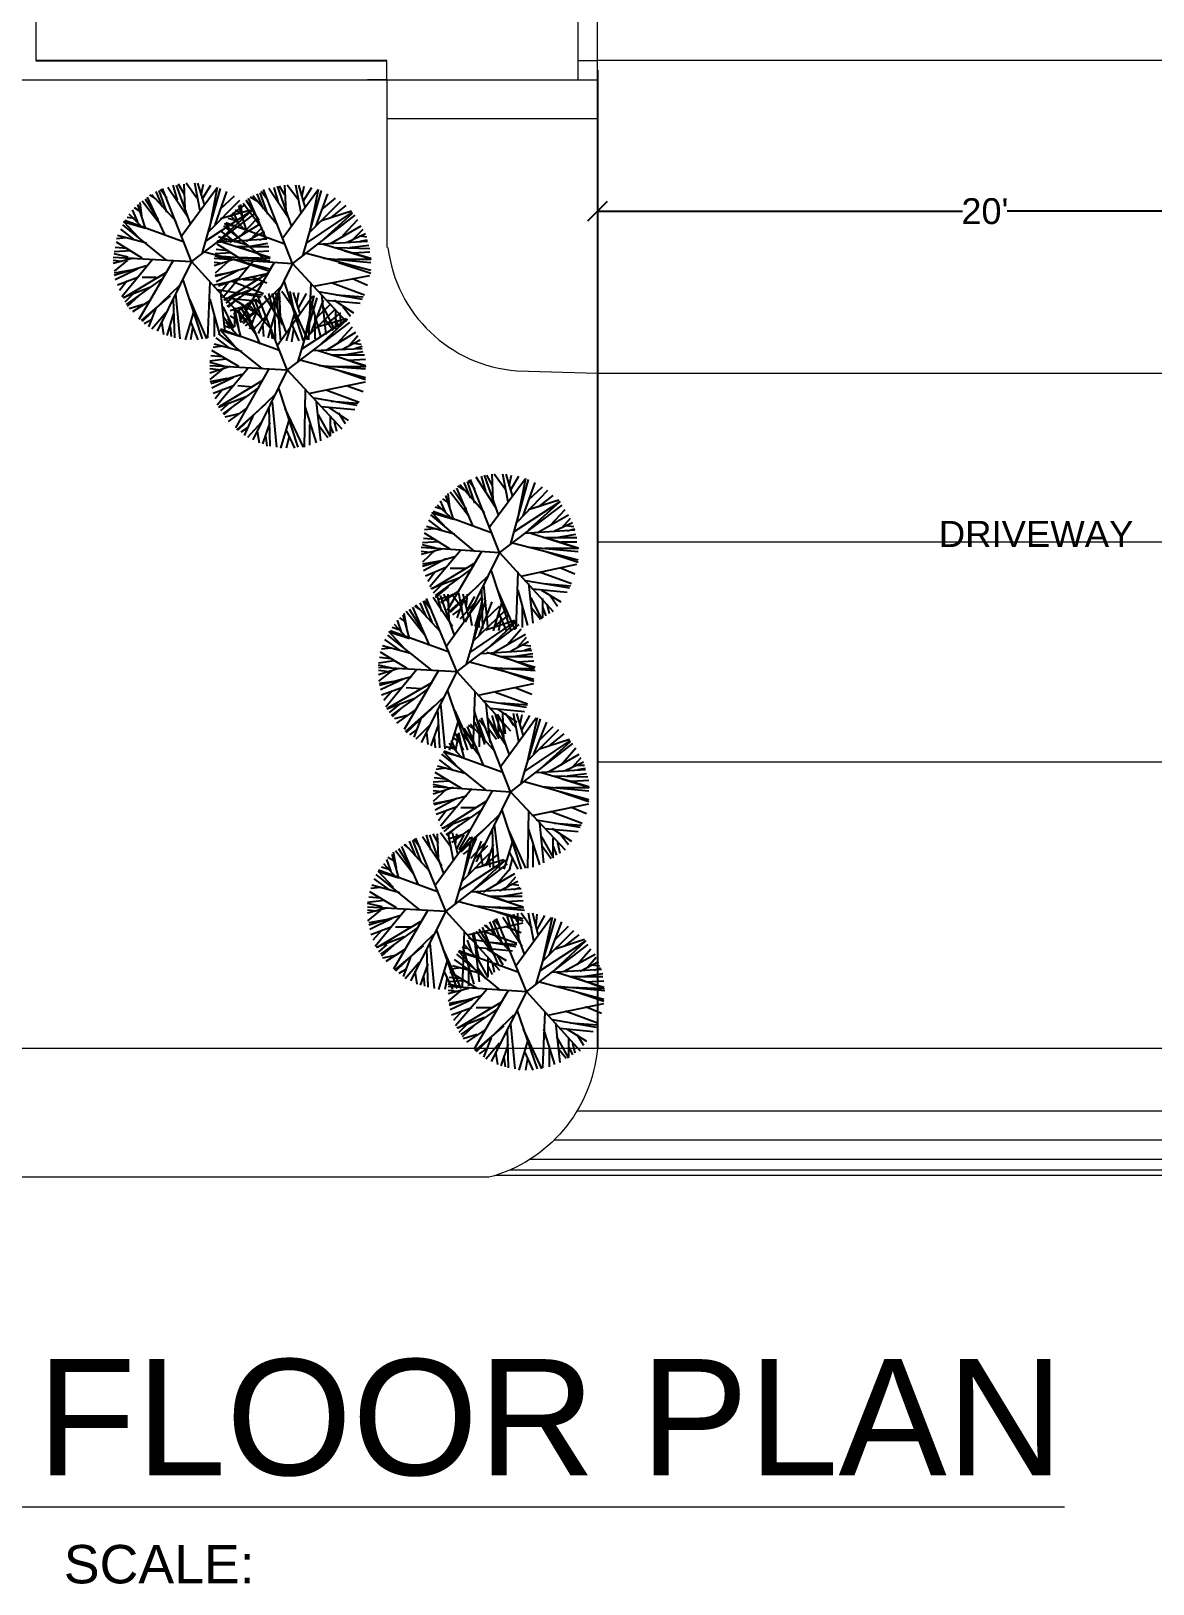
# Model space of a CAD drawing. Header units: inches. Extents: x 2489 to 11897, y 91 to 1364.
# Drawn here: x 5185.3 to 5532.9, y 116.9 to 597.9 of the extents above; entities that cross this region are included whole.
import ezdxf

# ---------------------------------------------------------------- set-up
doc = ezdxf.new("R2010")
doc.units = ezdxf.units.IN
doc.header["$MEASUREMENT"] = 0
doc.layers.add('PDF2_Geometry', color=7, linetype='Continuous')
doc.layers.add('PDF2_Text', color=7, linetype='Continuous')
doc.styles.add('PDF Arial', font='arial.ttf')
doc.styles.get("Standard").update_dxf_attribs({"font": 'arial.ttf'})
doc.dimstyles.get("Standard").update_dxf_attribs({"dimtxt": 8, "dimasz": 6, "dimexe": 0.18, "dimexo": 3, "dimgap": 0.09, "dimtad": 0, "dimtih": 1, "dimtoh": 1, "dimdec": 4, "dimzin": 0, "dimdsep": 46, "dimlunit": 4, "dimtxsty": 'Standard', "dimblk": 'OBLIQUE', "dimcen": 0.09, "dimadec": 0, "dimazin": 0, "dimtfac": 1, "dimtdec": 4, "dimtofl": 0, "dimtmove": 0, "dimatfit": 3, "dimldrblk": 'OBLIQUE', "dimfxl": 1, "dimtolj": 1, "dimtzin": 0, "dimarcsym": 0})

# ---------------------------------------------------------------- blocks, each defined once
blk = doc.blocks.new('_Oblique')
at = {"color": 0, "linetype": 'ByBlock', "lineweight": -2}
blk.add_line((-0.5, -0.5), (0.5, 0.5), dxfattribs=at)
blk = doc.blocks.new('*D132')
at = {"layer": 'Defpoints', "color": 0, "lineweight": 15, "transparency": 16777216}
for p in [(5360.78, 588.78), (5600.93, 582.79), (5360.78, 542.1)]:
    blk.add_point(p, dxfattribs=at)
at = {"layer": 'PDF2_Geometry', "color": 0, "lineweight": -2, "transparency": 16777216}
for p, q in [((5360.78, 585.78), (5360.78, 541.92)), ((5600.93, 579.79), (5600.93, 541.92)), ((5360.78, 542.1), (5473.91, 542.1)), ((5600.93, 542.1), (5487.8, 542.1))]:
    blk.add_line(p, q, dxfattribs=at)
at = {"layer": 'PDF2_Geometry', "color": 0, "lineweight": -2, "transparency": 16777216, "xscale": 6, "yscale": 6, "zscale": 6, "rotation": 180}
blk.add_blockref('_Oblique', (5360.78, 542.1), dxfattribs=at)
at = {"layer": 'PDF2_Geometry', "color": 0, "lineweight": -2, "transparency": 16777216, "xscale": 6, "yscale": 6, "zscale": 6}
blk.add_blockref('_Oblique', (5600.93, 542.1), dxfattribs=at)
at = {"layer": 'PDF2_Geometry', "color": 0, "lineweight": 9, "transparency": 16777216, "insert": (5480.86, 542.1), "char_height": 8, "attachment_point": 5}
blk.add_mtext("\\A1;20'", dxfattribs=at)

msp = doc.modelspace()

# ---------------------------------------------------------------- linework, layer by layer
msp.add_line((5360.78094, 570.81759), (5360.78094, 282.79204))
at = {"lineweight": 15}
msp.add_line((5606.9217, 282.79203), (4587.01094, 282.79203), dxfattribs=at)
at = {"layer": 'PDF2_Geometry', "lineweight": 20}
for points in [[(5360.78094, 582.79203), (5360.78094, 822.94547)], [(5186.81935, 662.95406), (5186.81935, 588.77918)], [(5354.79379, 582.79203), (5354.79379, 656.96685)], [(5111.78098, 588.77923), (5111.78098, 582.79197), (5185.48889, 582.79203), (5360.78094, 582.79203)], [(5295.58693, 582.79203), (5295.58693, 588.77924)], [(5295.58694, 582.79203), (5289.59973, 582.79203), (5295.58694, 582.79203), (5289.59973, 582.79203)]]:
    msp.add_lwpolyline(points, dxfattribs=at)
at = {"layer": 'PDF2_Geometry', "lineweight": 9}
for points in [[(5295.58694, 570.81759), (5360.78094, 570.81759), (5360.78094, 656.96685)], [(5354.79379, 588.77918), (5360.78094, 588.77918)], [(5606.9217, 582.79203), (5606.9217, 588.77918), (5360.78094, 588.77918)], [(5295.58694, 582.79203), (5295.58694, 530.90286)], [(5360.78094, 491.98601), (5606.9217, 491.98601)], [(5360.78094, 439.76428), (5606.9217, 439.76428)], [(5360.78094, 371.57664), (5606.9217, 371.57664)], [(5354.51526, 263.49991), (5612.24366, 263.49991)], [(5347.48165, 254.5191), (5618.8961, 254.5191)], [(5340.00684, 248.53189), (5626.21381, 248.53189)], [(5329.44262, 243.54255), (5639.1861, 243.54255)], [(5333.80951, 245.20567), (5633.19888, 245.20567)], [(5505.47178, 140.73659), (5083.04111, 140.73659)]]:
    msp.add_lwpolyline(points, dxfattribs=at)
at = {"layer": 'PDF2_Geometry', "lineweight": 25}
for points in [[(5186.81935, 588.77918), (5295.58694, 588.77918)], [(5227.39934, 541.87944), (5225.07098, 548.53189)], [(5227.39934, 546.20353), (5225.40361, 548.86451)], [(5235.04962, 526.57878), (5226.06881, 549.19712)], [(5233.71913, 540.54893), (5227.73192, 549.52974)], [(5230.72557, 545.53829), (5229.39508, 550.195)], [(5234.71699, 538.22057), (5230.3929, 550.19499)], [(5232.7213, 547.53402), (5231.05819, 550.52762)], [(5232.05601, 534.56172), (5243.03256, 549.52974)], [(5233.05393, 542.87731), (5232.7213, 550.52762)], [(5236.71277, 546.20353), (5233.38655, 550.86025)], [(5237.71064, 542.21206), (5236.04753, 550.86025)], [(5239.04113, 544.2078), (5237.0454, 550.86025)], [(5238.04327, 547.2014), (5238.70851, 550.52762)], [(5238.37584, 528.90714), (5244.03043, 549.19712)], [(5238.37589, 545.87091), (5241.03687, 550.195)], [(5243.03258, 549.52977), (5240.3716, 535.89219), (5250.01762, 545.53827)], [(5266.31612, 525.91353), (5257.33531, 548.86449)], [(5264.98563, 540.2163), (5258.99843, 549.19711)], [(5261.99205, 544.87302), (5260.66155, 549.52974)], [(5265.9835, 537.55532), (5261.65941, 549.86236)], [(5263.98778, 547.20138), (5262.32467, 549.86236)], [(5263.32252, 533.89647), (5274.29906, 548.86449)], [(5264.3204, 542.21204), (5263.98778, 550.19499)], [(5267.97925, 545.87089), (5264.65303, 550.19499)], [(5268.97712, 541.5468), (5267.31401, 550.19499)], [(5270.30761, 543.54253), (5268.31187, 550.19499)], [(5269.30974, 546.86876), (5269.97499, 549.86236)], [(5269.64235, 528.57451), (5275.29693, 548.53187)], [(5269.64236, 545.20565), (5272.30335, 549.52974)], [(5274.29912, 548.86451), (5271.63814, 535.55962), (5281.28417, 545.20564)], [(5220.74685, 536.89008), (5218.41849, 544.20778)], [(5219.74898, 539.88369), (5219.08373, 544.87302)], [(5225.40356, 537.88795), (5219.74898, 545.20565)], [(5224.73832, 539.55106), (5220.74685, 545.87089)], [(5226.73405, 534.89435), (5221.41209, 546.53614)], [(5224.07312, 545.87091), (5222.07738, 547.2014)], [(5230.3929, 538.88582), (5222.74258, 547.20138)], [(5226.06885, 543.54255), (5224.07312, 548.19927)], [(5242.36732, 537.88797), (5246.02619, 548.19925)], [(5244.03047, 542.87731), (5248.35457, 546.86878)], [(5247.02402, 540.54894), (5251.68077, 544.20775)], [(5252.01335, 536.55746), (5249.68499, 543.87515)], [(5251.01548, 539.21844), (5250.35024, 544.20777)], [(5256.67007, 537.2227), (5251.01548, 544.5404)], [(5256.00482, 539.21844), (5252.01335, 545.53827)], [(5258.00056, 534.2291), (5252.6786, 546.20351)], [(5255.33959, 545.20565), (5253.34386, 546.53614)], [(5261.32678, 538.22057), (5254.00909, 546.86876)], [(5257.33533, 542.87729), (5255.33959, 547.534)], [(5258.66582, 541.21418), (5256.33746, 547.86663)], [(5258.66582, 545.53827), (5256.67008, 548.19925)], [(5273.63386, 537.55534), (5277.29271, 547.53401)], [(5275.29695, 542.54467), (5279.62104, 546.20351)], [(5278.29058, 540.21632), (5282.94729, 543.87516)], [(5218.75115, 533.89647), (5214.09439, 538.88579), (5220.74686, 536.89008)], [(5232.7213, 532.56601), (5214.42706, 539.21846)], [(5217.42062, 539.88369), (5215.09226, 540.21631)], [(5219.74897, 537.2227), (5215.7575, 541.21418)], [(5218.41849, 538.88582), (5216.75537, 542.54467)], [(5219.4164, 541.87944), (5217.42067, 543.20993)], [(5254.34172, 541.21418), (5235.04961, 526.57878), (5251.68074, 508.28454)], [(5244.03047, 533.56384), (5253.67649, 542.21203), (5239.37371, 532.89864)], [(5244.03047, 539.88368), (5253.34386, 542.54466)], [(5248.68716, 539.21843), (5246.3588, 539.88368)], [(5251.01551, 536.89008), (5247.02404, 540.88155)], [(5249.68499, 538.22057), (5248.02188, 541.87942)], [(5250.68288, 541.21418), (5248.68714, 542.54467)], [(5250.68287, 534.89435), (5255.33959, 539.88369)], [(5285.60826, 540.88155), (5266.31615, 525.91353), (5282.94728, 507.95191)], [(5270.64026, 532.23337), (5284.94303, 541.87943)], [(5275.29697, 539.21845), (5284.61041, 542.21205)], [(5275.29697, 532.89862), (5284.94303, 541.54681)], [(5281.94941, 534.56172), (5286.60613, 539.55106)], [(5221.07951, 532.23339), (5212.0987, 534.56174)], [(5217.42066, 533.23125), (5213.09657, 536.55748)], [(5227.39934, 526.91143), (5213.76181, 537.88797)], [(5252.34598, 531.56813), (5243.36517, 534.22911)], [(5248.68714, 532.56599), (5244.36304, 535.89222)], [(5258.66581, 526.57879), (5245.02829, 537.55533)], [(5250.01762, 533.56384), (5245.36093, 538.2206), (5252.01341, 536.55745)], [(5263.98777, 531.90075), (5245.69353, 538.5532)], [(5247.02403, 532.56599), (5256.33746, 538.22057)], [(5252.01336, 532.89861), (5257.66795, 535.89221)], [(5254.0091, 534.2291), (5257.0027, 537.2227)], [(5255.67221, 534.89435), (5258.00057, 534.56172)], [(5278.29057, 532.23336), (5287.604, 537.55532)], [(5283.27991, 532.56598), (5288.93449, 535.22696)], [(5285.27564, 533.56385), (5288.26924, 536.55745)], [(5286.93876, 534.56172), (5289.26711, 534.2291)], [(5216.09017, 529.90503), (5211.10083, 529.57241)], [(5215.0923, 530.57027), (5211.43345, 530.9029)], [(5214.75968, 533.8965), (5211.76608, 533.56388)], [(5219.74902, 527.57667), (5211.76608, 532.56601)], [(5239.04108, 529.57239), (5259.33106, 524.25042)], [(5247.35665, 529.23977), (5242.36731, 528.90715)], [(5242.69993, 532.56599), (5258.33319, 533.56386)], [(5246.35878, 529.90501), (5242.69993, 530.23764)], [(5246.02616, 533.23124), (5243.03255, 532.89862)], [(5251.01549, 526.91141), (5243.03255, 531.90075)], [(5244.69567, 532.56599), (5259.33106, 527.90927)], [(5248.68714, 531.2355), (5258.99844, 531.2355)], [(5249.0198, 527.90925), (5259.33108, 527.57662), (5251.01551, 530.57023)], [(5252.67861, 531.2355), (5258.66581, 532.23337)], [(5254.0091, 529.57239), (5258.99844, 529.90501)], [(5256.00484, 533.23123), (5258.33319, 533.89648)], [(5270.30762, 529.23976), (5290.5976, 523.9178)], [(5273.96647, 531.90074), (5289.59973, 532.89861)], [(5275.96221, 531.90074), (5290.5976, 527.57664)], [(5279.95368, 530.90287), (5290.26498, 530.57025)], [(5280.28627, 527.24405), (5290.59762, 527.24405), (5282.28206, 529.90503)], [(5283.94515, 530.90287), (5289.93235, 531.56811)], [(5285.27564, 529.23976), (5290.26498, 529.57238)], [(5287.27138, 532.89861), (5289.59973, 533.23123)], [(5210.76821, 527.90925), (5235.04965, 526.57879), (5224.40573, 504.95834)], [(5217.08804, 527.57667), (5210.76821, 525.91356)], [(5213.42919, 526.5788), (5210.76821, 526.91143)], [(5215.42492, 527.90929), (5211.10083, 528.90716)], [(5215.0923, 526.91143), (5211.10083, 523.5852)], [(5221.07951, 525.24831), (5211.10083, 522.25471)], [(5223.07524, 527.24405), (5213.42919, 515.60226)], [(5229.39507, 526.91143), (5218.75115, 508.61718)], [(5248.35451, 527.24403), (5242.03468, 525.2483)], [(5244.69566, 525.91354), (5242.03468, 526.24617)], [(5242.03469, 527.57662), (5266.31612, 525.91353), (5255.67221, 504.29308)], [(5246.6914, 527.24403), (5242.36731, 528.2419)], [(5246.35878, 526.57879), (5242.36731, 522.91994)], [(5252.34598, 524.58305), (5242.36731, 521.92207)], [(5254.34172, 526.91141), (5244.69566, 515.26962)], [(5244.69567, 528.2419), (5259.33106, 526.9114)], [(5249.35238, 526.9114), (5259.33106, 523.58518)], [(5260.66155, 526.24617), (5250.01763, 507.95192)], [(5275.96221, 527.57664), (5290.5976, 526.24615)], [(5280.61892, 526.24615), (5290.5976, 522.91993)], [(5216.42279, 523.91782), (5211.10083, 522.91995)], [(5218.41853, 524.25044), (5211.43345, 520.92422)], [(5218.41853, 521.58946), (5212.0987, 519.26111)], [(5215.0923, 520.5916), (5212.76394, 517.59799)], [(5227.39934, 523.25258), (5214.09443, 515.26964)], [(5226.06885, 521.25684), (5214.75968, 513.2739)], [(5224.07307, 521.58944), (5219.74897, 521.58944)], [(5232.38863, 520.9242), (5238.37584, 502.62996)], [(5240.7042, 520.25895), (5240.03895, 502.96258)], [(5241.70206, 519.26109), (5258.99844, 522.91993)], [(5247.68927, 523.25256), (5242.36731, 522.25469)], [(5249.685, 523.91781), (5242.69993, 520.25896)], [(5249.685, 521.25683), (5243.36517, 518.92847)], [(5246.35878, 519.92634), (5244.03042, 516.93273)], [(5258.66581, 522.91994), (5245.36091, 514.60438)], [(5257.33532, 520.59158), (5246.02616, 512.60864)], [(5247.35665, 520.59158), (5257.33533, 516.6001)], [(5255.33961, 520.92419), (5251.01551, 520.92419)], [(5253.67648, 521.92207), (5258.33319, 519.92633)], [(5263.65517, 520.59157), (5269.64238, 501.96471)], [(5271.97074, 519.92632), (5271.30549, 502.29733)], [(5272.96861, 518.92846), (5290.26498, 522.25468)], [(5278.62319, 519.92632), (5288.60187, 516.26748)], [(5284.94302, 521.25681), (5289.59973, 519.26108)], [(5222.41, 518.59586), (5213.76181, 515.26964)], [(5217.08804, 516.60013), (5214.42706, 513.93914)], [(5218.75115, 515.93488), (5215.0923, 512.60865)], [(5228.3972, 515.93488), (5219.41639, 508.28456)], [(5231.39081, 519.26111), (5219.74902, 507.95194)], [(5229.39503, 514.93699), (5229.72765, 502.96258)], [(5230.06027, 516.6001), (5231.39076, 502.62996)], [(5234.38437, 514.93699), (5239.70633, 502.62996)], [(5240.7042, 514.93699), (5243.6978, 503.96045)], [(5243.03255, 517.9306), (5256.67008, 515.60224)], [(5244.03042, 516.93273), (5245.36091, 504.62569)], [(5253.67647, 517.9306), (5245.02829, 514.60438)], [(5245.36091, 515.26961), (5256.00484, 514.27175)], [(5248.35451, 515.93487), (5245.69353, 513.60651)], [(5250.01763, 515.60224), (5246.35878, 512.27602)], [(5248.02189, 514.93699), (5254.0091, 511.27814)], [(5248.68714, 516.93273), (5257.0027, 516.26748)], [(5259.66368, 515.60224), (5250.68287, 507.6193)], [(5262.65728, 518.59585), (5251.01549, 507.28668)], [(5257.00273, 508.28455), (5254.67437, 514.937)], [(5257.00273, 512.60864), (5255.007, 514.937)], [(5264.65307, 492.98392), (5255.67226, 515.60225)], [(5263.32258, 506.95407), (5257.668, 515.93488)], [(5260.32896, 511.61077), (5258.99847, 516.60011)], [(5264.32045, 504.62571), (5259.99636, 516.60012)], [(5262.65732, 513.93913), (5260.9942, 516.93274)], [(5261.32681, 515.93485), (5262.65731, 501.96471)], [(5261.65947, 500.63424), (5272.63601, 515.93488)], [(5262.65732, 509.28242), (5262.32469, 516.93274)], [(5266.31616, 512.60864), (5262.98994, 517.26536)], [(5267.31403, 508.61717), (5265.65092, 517.26536)], [(5268.64452, 510.61291), (5266.64879, 516.93274)], [(5267.64665, 513.60651), (5268.3119, 516.93274)], [(5267.9793, 495.31228), (5273.9665, 515.26963)], [(5268.3119, 512.27602), (5270.64026, 516.60011)], [(5272.9686, 515.93488), (5269.97499, 502.29736), (5279.62108, 511.94338)], [(5274.2991, 517.26534), (5287.93662, 514.93699)], [(5275.29696, 516.26748), (5276.62745, 503.96044)], [(5279.95368, 516.26748), (5288.26924, 515.60223)], [(5220.08164, 513.2739), (5215.75755, 511.94341)], [(5222.41, 514.60439), (5216.75541, 510.94554)], [(5224.07311, 512.27603), (5221.74475, 506.28883)], [(5227.06671, 510.61292), (5222.74262, 505.62358)], [(5229.39503, 510.28028), (5227.39929, 503.62782)], [(5235.71486, 511.27814), (5233.05388, 502.29734)], [(5244.69567, 512.60863), (5248.02189, 505.95618)], [(5251.34812, 512.60864), (5247.02402, 511.27815)], [(5253.67647, 514.27175), (5248.02189, 510.28028)], [(5248.35452, 512.27601), (5248.35452, 506.2888)], [(5250.3503, 503.29522), (5248.35457, 510.61291)], [(5249.68506, 505.9562), (5248.68719, 510.94554)], [(5255.00702, 503.96046), (5249.35243, 511.61078)], [(5249.68501, 510.6129), (5250.35025, 507.6193)], [(5254.34177, 505.9562), (5250.3503, 512.27603)], [(5250.68287, 513.27388), (5253.01123, 509.94765)], [(5256.33751, 500.96686), (5251.34817, 512.94127)], [(5253.67651, 512.27602), (5252.01339, 513.27389)], [(5259.99636, 505.29095), (5252.34604, 513.60652)], [(5255.33959, 511.61077), (5253.01123, 505.62357)], [(5255.67224, 509.94766), (5253.67651, 514.60438)], [(5258.33319, 509.94766), (5254.0091, 505.29094)], [(5260.66157, 514.60436), (5260.99419, 502.29733)], [(5266.9814, 510.61289), (5264.32042, 501.96471)], [(5265.65091, 514.27174), (5270.97287, 502.29733)], [(5271.97071, 504.29308), (5275.96221, 514.60436)], [(5271.97074, 514.27174), (5274.96434, 503.2952)], [(5273.96648, 509.28242), (5277.95795, 513.27389)], [(5275.96221, 512.27601), (5279.28843, 505.62355)], [(5276.62745, 514.60436), (5287.27138, 513.6065)], [(5276.62747, 506.95406), (5281.28417, 510.61292)], [(5279.28843, 514.60436), (5285.27564, 510.61289)], [(5279.62106, 511.61076), (5279.62106, 505.62355)], [(5280.95155, 510.28027), (5281.28417, 506.95404)], [(5281.94941, 512.60863), (5284.27777, 509.61502)], [(5222.74262, 508.61718), (5220.41426, 507.28669)], [(5225.73622, 507.95194), (5226.40147, 503.96047)], [(5228.39716, 506.2888), (5228.72978, 503.2952)], [(5234.71699, 507.95192), (5237.04535, 502.29734)], [(5235.38223, 505.95618), (5234.71699, 502.29734)], [(5242.03469, 509.61503), (5242.03469, 503.2952)], [(5262.32469, 498.97112), (5244.03044, 505.62357)], [(5248.35454, 500.30158), (5244.03047, 505.2909), (5250.35026, 503.29519)], [(5245.02829, 509.28241), (5247.68927, 505.62356)], [(5247.02407, 505.95618), (5245.02833, 506.62142)], [(5249.35243, 503.62782), (5245.69358, 507.61929)], [(5248.02194, 504.95833), (5246.35883, 508.9498)], [(5249.35241, 508.28455), (5247.02405, 509.61504)], [(5248.35452, 509.61503), (5249.35238, 506.95405)], [(5254.0091, 508.28455), (5251.68074, 506.62143)], [(5257.0027, 507.28668), (5257.33532, 503.29521)], [(5260.66157, 509.61502), (5258.66583, 502.96257)], [(5259.6637, 505.62355), (5259.99632, 502.62995)], [(5283.94517, 507.61929), (5264.65307, 492.9839), (5281.61682, 474.68965)], [(5265.98353, 507.28667), (5268.31189, 501.96471)], [(5266.64878, 505.62355), (5265.98353, 501.63208)], [(5273.96649, 499.96895), (5283.27988, 508.61714), (5268.97717, 499.30375)], [(5273.30123, 509.2824), (5273.30123, 502.62995)], [(5273.96649, 506.28879), (5282.94725, 508.94977)], [(5276.29483, 508.94978), (5278.95581, 505.29093)], [(5279.62106, 508.94978), (5280.61892, 506.2888)], [(5280.28633, 501.29946), (5284.94304, 506.2888)], [(5244.69569, 500.30161), (5241.70209, 499.96899)], [(5250.6829, 498.6385), (5242.03471, 500.96686)], [(5247.02405, 499.63637), (5242.69995, 502.96259)], [(5257.00273, 493.31654), (5243.3652, 504.29308)], [(5276.62748, 498.9711), (5285.94091, 504.62569)], [(5281.61682, 499.30372), (5287.2714, 502.29733)], [(5283.94517, 500.63421), (5286.60616, 503.62782)], [(5285.27567, 501.29946), (5287.60402, 500.96684)], [(5285.60829, 499.63635), (5287.93664, 500.30159)], [(5245.69356, 496.31014), (5240.70422, 495.64489)], [(5244.69569, 496.97539), (5241.03684, 497.30801)], [(5249.68503, 493.98178), (5241.36946, 498.97112)], [(5268.97716, 495.9775), (5288.93452, 490.65554)], [(5272.63601, 498.9711), (5287.93664, 499.63635)], [(5274.29912, 498.9711), (5288.93452, 494.31439)], [(5278.29059, 497.64061), (5288.60189, 497.64061)], [(5278.62319, 493.98179), (5288.93447, 493.98179), (5280.6189, 496.97534)], [(5282.28206, 497.64061), (5288.26927, 498.63848)], [(5283.61255, 495.9775), (5288.93452, 496.31012)], [(5245.36094, 493.98178), (5240.70422, 495.31227)], [(5247.02405, 493.98178), (5240.70422, 491.98605)], [(5243.3652, 492.98391), (5240.70422, 493.31654)], [(5244.69569, 493.31654), (5240.70422, 489.99031)], [(5240.70423, 494.31436), (5264.65304, 492.9839), (5254.00912, 471.36345)], [(5251.01552, 491.65342), (5241.03684, 488.65982)], [(5248.02192, 490.65556), (5241.36946, 487.32933)], [(5252.67863, 493.64916), (5243.03258, 482.00737)], [(5258.99846, 493.31654), (5248.68716, 475.02229)], [(5274.63174, 494.31439), (5288.93452, 493.31652)], [(5279.28846, 493.31652), (5288.93452, 489.99029)], [(5246.02618, 490.32293), (5240.70422, 489.32507)], [(5248.02192, 487.99458), (5241.70209, 485.66622)], [(5244.69569, 486.99671), (5242.36733, 484.0031)], [(5257.00273, 489.65769), (5243.69782, 481.67475)], [(5256.00486, 487.66195), (5244.69569, 479.34639)], [(5254.00914, 487.66193), (5249.35243, 487.99456)], [(5261.99208, 487.32931), (5267.97929, 469.03507)], [(5270.30765, 486.66407), (5269.97503, 469.03507)], [(5271.30552, 485.6662), (5288.93452, 489.32505)], [(5276.9601, 486.66407), (5286.93878, 483.00522)], [(5283.27993, 487.99456), (5288.26927, 486.33144)], [(5252.01339, 484.66835), (5243.3652, 481.34212)], [(5246.69143, 482.67261), (5244.03044, 480.34426)], [(5248.68716, 482.33999), (5245.02831, 479.01377)], [(5258.00059, 482.33999), (5249.01978, 474.35705)], [(5260.9942, 485.33359), (5249.35241, 474.35705)], [(5258.99848, 481.34211), (5259.3311, 469.36769)], [(5259.99635, 483.00522), (5261.32684, 469.03507)], [(5270.30765, 481.34211), (5273.63388, 470.36556)], [(5272.96863, 484.33571), (5286.27353, 482.00735)], [(5273.63388, 483.00522), (5274.96437, 471.03081)], [(5275.29699, 481.67473), (5285.60829, 480.67686)], [(5277.62535, 481.34211), (5283.61255, 477.35063)], [(5278.29059, 483.33784), (5286.60616, 482.6726)], [(5249.68503, 479.34639), (5245.36094, 478.34852)], [(5252.01339, 481.0095), (5246.3588, 477.01803)], [(5254.00912, 478.68114), (5251.34814, 472.69394)], [(5256.6701, 476.68541), (5252.34601, 472.02869)], [(5259.3311, 476.68539), (5257.00275, 470.03294)], [(5265.31831, 477.68326), (5262.65733, 468.70245)], [(5263.98782, 481.00948), (5269.6424, 469.03507)], [(5274.29912, 479.01375), (5277.95797, 472.3613)], [(5277.95797, 478.68112), (5277.95797, 472.69392)], [(5279.28846, 477.01801), (5279.9537, 474.02441)], [(5280.61895, 479.67899), (5282.61468, 476.35277)], [(5252.34601, 475.02229), (5250.35027, 473.6918)], [(5255.33961, 474.02443), (5256.00486, 470.36558)], [(5258.00061, 472.69392), (5258.33324, 469.36769)], [(5264.32044, 474.35703), (5266.98142, 468.70245)], [(5265.31831, 472.3613), (5264.32044, 468.70245)], [(5271.63814, 476.02014), (5271.63814, 469.70031)], [(5274.63174, 475.68752), (5277.29272, 472.02867)], [(5277.95797, 475.68752), (5278.95584, 473.35916)], [(5319.53579, 455.73016), (5317.54005, 457.06065)], [(5325.85565, 448.7451), (5318.20533, 457.39328)], [(5321.53152, 453.4018), (5319.53579, 458.05851)], [(5322.86201, 451.73869), (5320.53366, 458.39114)], [(5322.86201, 456.06278), (5320.86628, 458.72376)], [(5330.51237, 436.43807), (5321.53156, 459.0564)], [(5329.18188, 450.40821), (5323.19467, 459.72164)], [(5326.18824, 455.39753), (5324.85775, 460.05425)], [(5330.17974, 448.07985), (5325.85565, 460.38689)], [(5328.18398, 457.39327), (5326.52086, 460.38687)], [(5327.51876, 444.42101), (5338.49531, 459.38902)], [(5328.5166, 452.73655), (5328.18398, 460.71949)], [(5332.17545, 456.06278), (5328.84922, 460.71949)], [(5333.17331, 452.07131), (5331.5102, 460.71949)], [(5334.50381, 454.06704), (5332.50807, 460.71949)], [(5333.50594, 457.06065), (5334.17118, 460.38687)], [(5333.83856, 455.73016), (5336.49954, 460.05425)], [(5333.83859, 438.76642), (5339.49318, 459.0564)], [(5338.49532, 459.38902), (5335.83434, 445.7515), (5345.48036, 455.73015)], [(5337.83006, 447.74721), (5341.48893, 458.0585)], [(5313.88124, 448.7451), (5312.21813, 452.40394)], [(5314.87907, 451.73869), (5312.88334, 453.06918)], [(5316.20959, 446.74936), (5313.88124, 454.06706)], [(5315.21173, 449.74296), (5314.54648, 454.7323)], [(5320.86631, 447.74723), (5315.21173, 455.06493)], [(5320.20107, 449.74296), (5316.20959, 455.73017)], [(5322.1968, 444.75363), (5317.20746, 456.39542)], [(5339.49314, 452.73655), (5343.81724, 456.72802)], [(5339.49314, 449.74293), (5348.8066, 452.73654)], [(5342.48675, 450.40819), (5347.14351, 454.06706)], [(5322.86201, 436.77067), (5309.22448, 448.07984)], [(5314.21382, 443.75578), (5309.55712, 448.7451), (5316.2096, 446.74932)], [(5328.18397, 442.42526), (5309.88973, 449.07771)], [(5312.88335, 449.74294), (5310.555, 450.40819)], [(5315.21171, 447.41458), (5311.22024, 451.07343)], [(5349.80446, 451.07343), (5330.51235, 436.43804), (5347.14348, 418.1438)], [(5339.49314, 443.42315), (5349.13923, 452.07134), (5334.83645, 442.75789)], [(5342.48676, 442.75787), (5351.8002, 448.07983)], [(5346.14561, 444.7536), (5350.80233, 449.74294)], [(5310.22235, 443.75575), (5307.22875, 443.42312)], [(5316.54218, 442.09263), (5307.89399, 444.42099)], [(5312.88333, 443.0905), (5308.55924, 446.41673)], [(5338.16267, 442.42524), (5353.79593, 443.42311)], [(5347.4761, 443.09049), (5353.13069, 445.75147)], [(5349.80446, 444.08836), (5352.46544, 447.08196)], [(5351.13495, 444.7536), (5353.46331, 444.42098)], [(5351.46758, 443.09049), (5353.79593, 443.75573)], [(5306.23089, 438.10119), (5330.51238, 436.43804), (5319.86841, 414.81758)], [(5311.55284, 439.76428), (5306.5635, 439.43165)], [(5310.8876, 437.76854), (5306.5635, 438.76641)], [(5310.55498, 440.42952), (5306.89613, 440.76214)], [(5315.21169, 437.43592), (5307.22875, 442.42526)], [(5334.50382, 439.43164), (5354.7938, 434.10968)], [(5340.15841, 442.42524), (5354.7938, 437.76853)], [(5340.15841, 438.10115), (5354.7938, 436.77066)], [(5344.14988, 441.09475), (5354.46117, 441.09475)], [(5344.48253, 437.76856), (5354.79382, 437.76856), (5346.47825, 440.42954)], [(5348.14135, 441.09475), (5354.12855, 442.09262)], [(5349.47184, 439.76426), (5354.46117, 439.76426)], [(5312.55071, 437.43592), (5306.23088, 435.77281)], [(5308.89186, 436.43805), (5306.23088, 436.77067)], [(5310.55498, 437.1033), (5306.5635, 433.44445)], [(5316.54218, 435.10756), (5306.5635, 432.11396)], [(5311.88547, 433.77707), (5306.5635, 432.7792)], [(5313.8812, 434.44232), (5306.89613, 430.78347)], [(5318.53792, 437.1033), (5308.89186, 425.79413)], [(5322.86201, 433.11182), (5309.55711, 425.12888)], [(5324.85775, 436.77067), (5314.21382, 418.47643)], [(5344.81512, 436.77066), (5354.7938, 433.44443)], [(5313.8812, 431.78133), (5307.56137, 429.12035)], [(5310.55498, 430.45084), (5308.22662, 427.45724)], [(5317.87267, 428.45511), (5309.22448, 425.12888)], [(5321.53152, 431.11609), (5310.55498, 423.13315)], [(5326.85348, 429.12035), (5315.21169, 417.81119)], [(5319.86843, 431.4487), (5315.21171, 431.4487)], [(5327.85137, 430.78345), (5333.83858, 412.48921)], [(5336.16693, 430.45083), (5335.50169, 412.82184)], [(5337.1648, 429.12034), (5354.46117, 432.77919)], [(5342.81939, 430.45083), (5352.79806, 426.79198)], [(5349.13922, 431.78132), (5353.79593, 429.78559)], [(5312.55071, 426.45937), (5309.88973, 423.79839)], [(5314.54645, 425.79413), (5310.55498, 422.4679)], [(5317.87267, 424.46364), (5312.21809, 420.80479)], [(5314.87908, 420.47216), (5313.21597, 423.46577)], [(5314.87908, 415.81545), (5314.54646, 423.46577)], [(5323.85988, 426.12675), (5314.87907, 418.14381)], [(5318.87055, 419.14167), (5315.54432, 423.46577)], [(5319.5358, 415.1502), (5317.87268, 423.79839)], [(5320.86629, 416.81332), (5319.20317, 423.46577)], [(5320.20104, 420.13954), (5320.53366, 423.46577)], [(5324.85777, 424.79625), (5325.19039, 412.82184)], [(5325.52301, 426.45936), (5326.8535, 412.48921)], [(5329.84711, 424.79625), (5335.16907, 412.48921)], [(5336.16693, 424.79625), (5339.16054, 413.8197)], [(5338.49529, 427.78985), (5352.13282, 425.46149)], [(5339.49316, 426.79198), (5340.82365, 414.48495)], [(5340.82365, 425.12887), (5351.46758, 424.131)], [(5343.48463, 424.79625), (5349.47184, 421.1374)], [(5344.14988, 426.79198), (5352.46544, 426.12674)], [(5306.56351, 412.48922), (5302.57204, 418.80905)], [(5308.89187, 407.49988), (5303.56991, 419.47429)], [(5305.89827, 418.80905), (5304.23516, 419.80692)], [(5312.21809, 411.82397), (5304.56777, 420.13954)], [(5307.89401, 416.48069), (5305.89827, 420.80479)], [(5309.55712, 414.81758), (5306.89614, 421.47003)], [(5309.2245, 418.80905), (5307.22876, 421.47003)], [(5317.20743, 399.51694), (5307.894, 422.13528)], [(5315.87694, 413.48709), (5309.88973, 422.4679)], [(5315.54431, 423.13315), (5311.22022, 421.80266)], [(5312.55072, 418.14381), (5311.22023, 422.80052)], [(5316.54219, 410.82611), (5312.21809, 423.13314)], [(5313.88121, 407.16726), (5324.85775, 422.4679)], [(5318.20529, 418.80905), (5315.87694, 417.14594)], [(5319.53578, 422.13528), (5317.20743, 416.14807)], [(5322.52939, 420.47217), (5318.20529, 415.81545)], [(5320.20103, 401.8453), (5326.18824, 421.80265)], [(5320.53366, 418.80905), (5322.86202, 422.80052)], [(5325.19036, 422.13529), (5322.19682, 408.83037), (5332.17547, 418.47642)], [(5324.85777, 420.13953), (5322.86203, 413.48708)], [(5324.19254, 410.82612), (5328.18401, 421.13742)], [(5326.18825, 415.81545), (5330.51234, 419.80692)], [(5331.1776, 421.1374), (5328.51662, 412.15659)], [(5337.49743, 419.47429), (5337.49743, 413.15446)], [(5340.15841, 422.46789), (5343.48463, 415.81544)], [(5340.49103, 419.14166), (5343.15201, 415.81544)], [(5343.81725, 422.13527), (5343.81725, 416.14806)], [(5343.81725, 419.47429), (5344.81512, 416.81331)], [(5345.14774, 420.47215), (5345.81299, 417.47855)], [(5346.14561, 423.13313), (5348.47397, 419.80691)], [(5301.57419, 410.16086), (5297.91534, 414.15233)], [(5300.24368, 411.49135), (5298.91319, 415.48282)], [(5301.57418, 414.81758), (5299.57844, 416.14807)], [(5302.57204, 409.82824), (5300.5763, 417.14594)], [(5301.90679, 412.48922), (5300.90892, 417.47856)], [(5307.56138, 410.49349), (5301.57417, 418.1438)], [(5336.49956, 414.15233), (5317.20745, 399.51694), (5333.83858, 381.22269)], [(5321.1989, 417.81119), (5321.86414, 413.81972)], [(5321.53156, 405.50416), (5335.5017, 415.15021)], [(5323.8599, 416.14806), (5324.19252, 413.15446)], [(5326.18827, 412.48923), (5335.16908, 415.48283)], [(5326.18827, 406.1694), (5335.83433, 415.15021)], [(5328.84925, 413.4871), (5333.50597, 417.14595)], [(5330.17973, 417.81117), (5332.50809, 412.15659)], [(5330.84497, 415.81544), (5330.17973, 412.15659)], [(5299.57844, 406.16941), (5294.92173, 409.49563)], [(5309.55712, 399.84958), (5295.91959, 410.82612)], [(5300.90893, 406.83465), (5296.25223, 411.82398), (5302.57208, 409.82826)], [(5314.87908, 405.50416), (5296.58484, 412.15661)], [(5299.24583, 412.48922), (5297.2501, 413.15446)], [(5328.84924, 405.50414), (5338.4953, 411.15873)], [(5332.84071, 407.8325), (5337.16481, 412.82184)], [(5336.16694, 407.16726), (5338.82792, 410.16086)], [(5301.9068, 400.51482), (5293.59124, 405.50416)], [(5296.91746, 406.83465), (5293.92386, 406.50203)], [(5302.90467, 405.17154), (5294.25648, 407.4999)], [(5324.85777, 405.17152), (5340.49103, 406.16939)], [(5326.52088, 405.50414), (5341.4889, 400.84743)], [(5330.51236, 404.17365), (5340.82365, 404.17365)], [(5333.83858, 405.83676), (5339.49316, 408.83037)], [(5334.50383, 404.17365), (5340.82365, 405.17152)], [(5337.49743, 407.8325), (5340.15841, 407.49988)], [(5338.16267, 406.16939), (5340.15841, 406.83463)], [(5297.91533, 402.84318), (5292.92599, 402.17794)], [(5297.58271, 400.51482), (5292.92599, 401.51269)], [(5299.24582, 400.51482), (5292.92599, 398.51909)], [(5295.58697, 399.51695), (5292.92599, 399.84958)], [(5297.25008, 399.84958), (5292.92599, 396.52335)], [(5292.926, 400.84743), (5317.20743, 399.51695), (5306.23089, 377.56386)], [(5296.91746, 403.50843), (5293.25861, 403.84105)], [(5304.9004, 400.1822), (5295.25435, 388.54041)], [(5311.55286, 399.84958), (5300.90893, 381.55534)], [(5321.19892, 402.51054), (5341.15628, 397.18858)], [(5326.85351, 400.84743), (5341.4889, 399.84956)], [(5330.84495, 400.5148), (5341.1563, 400.5148), (5333.17336, 403.50841)], [(5331.51022, 399.84956), (5341.15628, 396.52333)], [(5335.83432, 402.51054), (5341.15628, 402.84316)], [(5303.23729, 397.85384), (5293.25861, 395.19286)], [(5298.58057, 396.52335), (5293.25861, 395.85811)], [(5300.57631, 397.1886), (5293.59124, 393.86237)], [(5300.24369, 394.52762), (5293.92386, 392.19926)], [(5309.55712, 396.19073), (5295.91959, 388.20779)], [(5306.23091, 394.19497), (5301.57419, 394.5276)], [(5323.8599, 392.19924), (5341.15628, 395.85809)], [(5335.50169, 394.5276), (5340.49103, 392.53186)], [(5297.25008, 393.52975), (5294.5891, 390.53614)], [(5304.23516, 391.20139), (5295.58697, 387.87516)], [(5308.22663, 394.19499), (5296.91746, 385.87943)], [(5313.54859, 391.86664), (5301.57418, 380.55747)], [(5314.21385, 393.86235), (5320.53368, 375.23549)], [(5322.86204, 393.19711), (5322.19679, 375.56811)], [(5325.19039, 390.53613), (5338.82792, 388.54039)], [(5329.18186, 393.19711), (5339.16054, 389.53826)], [(5330.84498, 389.87088), (5339.16054, 389.20564)], [(5299.24582, 389.20565), (5296.25222, 386.8773)], [(5300.90893, 388.87303), (5297.25008, 385.54681)], [(5301.9068, 385.87943), (5297.91533, 384.88156)], [(5304.23516, 387.54254), (5298.58057, 383.55107)], [(5310.22237, 388.87303), (5301.24156, 380.89009)], [(5306.23089, 385.21418), (5303.90254, 379.22698)], [(5311.22025, 387.87515), (5311.88549, 375.90073)], [(5312.21811, 389.53826), (5313.5486, 375.56811)], [(5316.54221, 387.54252), (5321.86417, 375.56811)], [(5322.52941, 387.54252), (5325.85564, 376.8986)], [(5333.83857, 362.26321), (5324.85776, 385.21417)], [(5326.18826, 389.53826), (5327.51875, 377.56385)], [(5332.50808, 376.56598), (5326.52087, 385.54679)], [(5326.52088, 385.54679), (5330.17973, 378.89434), (5330.17973, 385.21416)], [(5327.51875, 388.20777), (5338.16267, 387.2099)], [(5329.51448, 381.22271), (5328.18399, 385.87943)], [(5333.50594, 373.905), (5329.18185, 386.21204)], [(5331.51021, 383.55107), (5329.8471, 386.21205)], [(5329.84711, 387.87515), (5335.83432, 383.88367)], [(5330.84496, 370.24615), (5341.82151, 385.21417)], [(5331.84284, 378.56173), (5331.51021, 386.54467)], [(5335.50169, 382.22058), (5332.17546, 386.54467)], [(5332.84071, 385.87941), (5334.83645, 382.88581)], [(5336.49955, 377.89649), (5334.83644, 386.54467)], [(5337.83004, 379.89222), (5335.83431, 386.54467)], [(5336.83218, 383.21845), (5337.49742, 386.21205)], [(5337.16479, 364.92419), (5343.152, 384.88155)], [(5337.49742, 381.55534), (5339.82578, 385.87943)], [(5342.15412, 385.21416), (5339.16052, 371.90927), (5348.8066, 381.55533)], [(5304.9004, 381.55534), (5302.57205, 379.89222)], [(5309.2245, 383.21845), (5304.56778, 378.56173)], [(5307.89401, 380.55747), (5308.22663, 376.89862)], [(5311.55287, 383.21843), (5309.22451, 376.56598)], [(5317.54007, 383.88367), (5314.87909, 375.23549)], [(5316.54221, 380.89007), (5319.20319, 375.23549)], [(5319.5358, 372.90714), (5317.54006, 380.22483)], [(5318.87055, 375.56812), (5317.87268, 380.55745)], [(5324.19251, 373.57238), (5318.53793, 380.89008)], [(5323.52727, 375.56812), (5319.5358, 381.88795)], [(5325.523, 370.57878), (5320.53366, 382.55319)], [(5322.86203, 381.55534), (5320.86629, 382.88583)], [(5329.18185, 374.57025), (5321.53153, 383.21843)], [(5324.85776, 379.22698), (5322.86203, 383.88369)], [(5326.18825, 377.56386), (5323.8599, 384.21632)], [(5326.18825, 381.88796), (5324.19252, 384.54894)], [(5324.19253, 382.55318), (5324.19253, 376.23336)], [(5326.85351, 382.22056), (5329.51449, 378.56171)], [(5330.17973, 382.22056), (5331.51022, 379.8922)], [(5331.84285, 383.55105), (5332.17547, 380.22483)], [(5341.1563, 373.90499), (5345.14777, 383.88367)], [(5343.152, 378.56173), (5347.14348, 382.5532)], [(5345.81301, 376.56597), (5350.46973, 380.22482)], [(5310.22238, 379.22696), (5310.555, 375.90073)], [(5316.20959, 375.56812), (5313.88123, 376.23337)], [(5318.53795, 373.23976), (5314.8791, 377.23123)], [(5317.20744, 374.57025), (5315.54432, 378.2291)], [(5318.53793, 377.56386), (5316.20958, 378.89435)], [(5317.54007, 378.89434), (5316.87483, 375.23549)], [(5353.1307, 377.23123), (5333.83859, 362.26322), (5350.80234, 344.3016)], [(5338.16269, 368.58303), (5352.46546, 378.22908)], [(5342.81941, 375.5681), (5352.13284, 378.56171)], [(5342.81941, 369.24827), (5352.46546, 377.89646)], [(5349.47185, 370.57878), (5354.12857, 375.90074)], [(5316.20957, 368.91568), (5311.88548, 372.24191)], [(5326.18825, 362.92847), (5312.55072, 373.90502)], [(5331.51021, 368.25044), (5313.21597, 374.90289)], [(5317.54006, 369.91352), (5313.21599, 374.57025), (5319.53584, 372.90713)], [(5345.813, 368.58305), (5355.12643, 373.90501)], [(5350.80234, 368.91567), (5356.45692, 371.57665)], [(5353.1307, 369.91354), (5355.79168, 372.90714)], [(5354.46119, 370.57878), (5356.78955, 370.57878)], [(5314.87908, 365.58946), (5309.88974, 365.25683)], [(5313.88121, 366.2547), (5310.22237, 366.58732)], [(5318.87055, 363.2611), (5310.55499, 368.25044)], [(5313.88121, 369.58093), (5310.88761, 369.2483)], [(5319.86842, 367.91781), (5311.22023, 370.24617)], [(5337.83006, 365.58944), (5358.12004, 359.93486)], [(5341.82153, 368.25042), (5357.12217, 369.24829)], [(5343.48464, 368.25042), (5358.12004, 363.92633)], [(5347.47611, 367.25256), (5357.78741, 366.91993)], [(5347.80871, 363.59371), (5358.12005, 363.59371), (5349.80449, 366.25469)], [(5351.46759, 367.25256), (5357.45479, 367.9178)], [(5352.79808, 365.58944), (5358.12004, 365.92207)], [(5354.79381, 369.24829), (5357.12217, 369.58091)], [(5314.21384, 363.59372), (5309.88974, 364.59159)], [(5316.20957, 363.59372), (5309.88974, 361.59798)], [(5313.88121, 362.92847), (5309.88974, 359.26963)], [(5312.55072, 362.26323), (5309.88974, 362.59585)], [(5309.88976, 363.92634), (5333.83856, 362.26322), (5323.19465, 340.64273)], [(5320.20104, 360.93274), (5310.22237, 358.27176)], [(5321.86416, 363.2611), (5312.2181, 351.61931)], [(5328.18398, 362.59585), (5317.87268, 344.30161)], [(5343.81727, 363.92633), (5358.12004, 362.59584)], [(5348.47398, 362.59584), (5358.12004, 359.26961)], [(5315.2117, 359.60225), (5309.88974, 358.60438)], [(5317.20744, 360.26749), (5310.55499, 356.60865)], [(5317.20744, 357.60651), (5310.88761, 355.27816)], [(5313.88121, 356.27602), (5311.55286, 353.28242)], [(5326.18825, 359.26963), (5312.88335, 350.95406)], [(5325.19038, 356.94127), (5313.88121, 348.95833)], [(5323.19467, 357.27388), (5318.53795, 357.27388)], [(5331.17761, 356.60863), (5337.16481, 338.31439)], [(5339.49317, 356.27601), (5339.16055, 338.64702)], [(5340.49104, 354.94552), (5358.12004, 358.60437)], [(5346.14562, 356.27601), (5356.1243, 352.61716)], [(5352.46545, 357.6065), (5357.45479, 355.61077)], [(5321.19891, 354.28029), (5312.55072, 350.95406)], [(5315.87695, 352.28455), (5313.21597, 349.95619)], [(5317.87268, 351.95193), (5314.21384, 348.6257)], [(5327.18612, 351.95193), (5318.20531, 343.96899)], [(5330.17972, 354.94553), (5318.53793, 343.63637)], [(5328.84925, 352.28454), (5330.51236, 338.31439)], [(5341.82153, 353.61503), (5355.45906, 351.28667)], [(5342.8194, 352.61716), (5344.14989, 340.31013)], [(5347.47611, 352.61716), (5355.79168, 351.95192)], [(5304.56777, 342.30585), (5302.57203, 346.96257)], [(5306.23088, 340.64274), (5303.5699, 347.29519)], [(5305.89826, 344.96683), (5303.90252, 347.62781)], [(5313.88122, 325.34212), (5304.56779, 347.96045)], [(5312.55073, 339.31227), (5306.56352, 348.29308)], [(5309.22448, 344.30159), (5307.89399, 348.9583)], [(5313.21597, 336.98391), (5308.89188, 348.95832)], [(5311.55284, 346.29732), (5309.88973, 349.29092)], [(5310.55499, 333.32506), (5321.53154, 348.29308)], [(5311.55284, 341.6406), (5311.22022, 349.29092)], [(5315.54431, 344.96683), (5312.21809, 349.62355)], [(5316.20956, 340.97536), (5314.54644, 349.62355)], [(5318.87055, 348.95833), (5314.54646, 347.62784)], [(5321.19891, 350.62144), (5315.54433, 346.62997)], [(5317.54005, 342.9711), (5315.87693, 349.62355)], [(5316.8748, 345.9647), (5317.20742, 349.29092)], [(5316.87482, 327.67048), (5322.86203, 347.96045)], [(5317.20742, 344.63421), (5319.53578, 348.9583)], [(5321.86419, 348.29307), (5318.87058, 334.65555), (5328.5166, 344.3016)], [(5323.19465, 347.96046), (5320.53367, 341.97325)], [(5320.8663, 336.65127), (5324.8578, 346.96258)], [(5328.18401, 350.95405), (5328.51663, 338.64702)], [(5334.50383, 346.96258), (5331.84285, 338.31439)], [(5333.17334, 350.62143), (5338.49531, 338.64702)], [(5339.49317, 350.62143), (5342.8194, 339.64488)], [(5343.48464, 348.29307), (5347.14349, 341.97324), (5347.14349, 347.96045)], [(5344.48251, 350.95405), (5354.79381, 349.95618)], [(5346.81087, 350.95405), (5352.79808, 346.96258)], [(5348.47398, 346.62996), (5349.13923, 343.30373)], [(5349.47185, 348.95831), (5351.80021, 345.96471)], [(5298.24794, 340.64274), (5295.91958, 341.97323)], [(5299.24582, 335.65342), (5297.25009, 342.97112)], [(5298.58058, 338.64702), (5297.58271, 343.63636)], [(5303.90254, 336.65129), (5298.24796, 343.96898)], [(5303.2373, 338.3144), (5299.24582, 344.63423)], [(5305.23303, 333.65768), (5300.24369, 345.29947)], [(5302.57203, 344.63421), (5300.90892, 345.9647)], [(5308.89188, 337.64915), (5301.24156, 345.96472)], [(5321.53153, 344.63423), (5319.20317, 342.97112)], [(5325.85563, 346.29735), (5321.53153, 341.64063)], [(5322.86201, 341.6406), (5326.85348, 345.63208)], [(5324.52514, 343.63637), (5325.19038, 339.64489)], [(5325.52299, 339.31224), (5330.17975, 342.97111)], [(5328.51663, 345.96471), (5326.18827, 339.31226)], [(5327.18614, 341.97324), (5327.51876, 338.97964)], [(5333.50597, 343.63635), (5336.16695, 338.31439)], [(5334.50383, 341.97324), (5333.50597, 337.98177)], [(5340.82366, 345.63209), (5340.82366, 338.97964)], [(5343.81727, 345.29947), (5346.47825, 341.64062)], [(5347.14349, 345.29947), (5348.14136, 342.63848)], [(5297.58269, 332.6598), (5292.926, 337.64916), (5299.24584, 335.65341)], [(5311.22028, 331.32931), (5292.92603, 337.98176)], [(5295.91959, 338.3144), (5293.92386, 338.97964)], [(5298.24795, 335.98604), (5294.5891, 339.97751)], [(5296.91747, 337.64915), (5295.58698, 341.308)], [(5332.8407, 339.97751), (5313.88121, 325.34211), (5330.51234, 307.04787)], [(5322.86201, 332.32717), (5332.17547, 340.97536), (5317.87269, 331.66194)], [(5322.86201, 338.64702), (5331.84284, 341.30799)], [(5325.523, 331.32932), (5335.16906, 336.98391)], [(5329.51447, 333.65768), (5333.83857, 338.64702)], [(5293.59128, 332.6598), (5290.59768, 332.32718)], [(5299.57849, 330.99669), (5290.9303, 333.32505)], [(5296.25226, 331.99456), (5291.59554, 335.32078)], [(5305.89832, 325.67473), (5292.26079, 336.65127)], [(5321.53153, 331.32932), (5337.16479, 332.32719)], [(5330.51234, 331.66194), (5336.16693, 334.65555)], [(5332.8407, 332.99243), (5335.50168, 335.98604)], [(5334.17119, 333.65768), (5336.49955, 333.32506)], [(5334.83644, 331.99457), (5336.83217, 332.65981)], [(5294.58915, 328.66833), (5289.59981, 328.00309)], [(5294.25652, 326.67259), (5289.59981, 327.67046)], [(5293.59128, 329.33358), (5289.93243, 329.6662)], [(5298.58062, 326.33997), (5290.26505, 331.32931)], [(5317.87268, 328.33572), (5337.83004, 323.01376)], [(5323.19465, 331.32932), (5337.83004, 326.67261)], [(5327.18612, 329.99883), (5337.49741, 329.99883)], [(5327.51877, 326.67261), (5337.83006, 326.33998), (5329.84712, 329.33359)], [(5331.17759, 329.99883), (5337.49741, 330.9967)], [(5332.50808, 328.33572), (5337.83004, 328.66834)], [(5289.59976, 326.67261), (5313.88125, 325.34209), (5302.90471, 303.72164)], [(5295.91964, 326.33997), (5289.59981, 324.67686)], [(5292.26079, 325.3421), (5289.59981, 325.67473)], [(5293.59128, 325.67473), (5289.59981, 322.3485)], [(5299.91111, 324.01161), (5289.93243, 321.01801)], [(5295.25439, 322.68112), (5289.93243, 321.68326)], [(5297.25013, 323.01375), (5290.26505, 319.68752)], [(5301.57422, 326.00735), (5291.92817, 314.36556)], [(5308.22667, 325.67473), (5297.58275, 307.38049)], [(5323.52727, 327.00523), (5338.16266, 325.67474)], [(5328.18398, 325.67474), (5337.83004, 322.34851)], [(5331.17757, 315.69604), (5328.51659, 322.3485)], [(5330.84495, 320.02014), (5328.84922, 322.68112)], [(5338.82789, 300.3954), (5329.51446, 323.01374)], [(5337.4974, 314.36555), (5331.5102, 323.34636)], [(5334.17118, 319.35489), (5332.84069, 324.01161)], [(5338.16265, 312.0372), (5333.83855, 324.01161)], [(5336.49953, 321.35063), (5334.83642, 324.34423)], [(5335.50167, 308.37835), (5346.47821, 323.34636)], [(5336.49953, 316.69391), (5336.16691, 324.67685)], [(5340.49101, 320.02014), (5337.16478, 324.67685)], [(5341.15625, 316.02867), (5339.49314, 324.67685)], [(5342.48674, 318.0244), (5340.82363, 324.67685)], [(5341.8215, 321.018), (5342.15412, 324.34423)], [(5341.8215, 302.72376), (5347.8087, 323.01374)], [(5342.15412, 319.68751), (5344.48248, 324.01161)], [(5346.81088, 323.34638), (5343.81727, 309.70886), (5353.46329, 319.35491)], [(5296.91751, 320.35277), (5290.59768, 318.02441)], [(5293.9239, 319.3549), (5291.26292, 316.36129)], [(5305.89832, 322.01588), (5292.59341, 314.03294)], [(5304.90045, 320.02014), (5293.59128, 312.0372)], [(5302.90467, 320.35278), (5298.24795, 320.35278)], [(5309.88979, 318.02441), (5298.248, 306.71524)], [(5310.88761, 319.68753), (5317.20744, 301.39329)], [(5319.5358, 319.02229), (5318.87055, 301.72591)], [(5320.53367, 318.02442), (5337.83004, 321.68327)], [(5324.1925, 310.7067), (5322.19676, 318.0244)], [(5323.52725, 313.70031), (5322.52939, 318.68965)], [(5328.84922, 311.70457), (5323.19463, 319.02227)], [(5328.18397, 313.36769), (5324.1925, 319.68751)], [(5330.17971, 308.71097), (5325.19037, 320.35276)], [(5327.51872, 319.68751), (5325.85561, 321.018)], [(5325.85563, 319.02229), (5335.8343, 315.36344)], [(5333.83855, 312.70244), (5326.18823, 321.018)], [(5329.51446, 317.35916), (5327.51872, 322.01587)], [(5332.17546, 320.6854), (5337.16479, 318.68966)], [(5345.81299, 311.70457), (5349.80449, 322.01589)], [(5347.8087, 316.69391), (5351.80017, 320.68538)], [(5350.46969, 314.36555), (5355.12645, 318.02442)], [(5300.90898, 317.35916), (5292.26079, 314.03294)], [(5295.58702, 315.0308), (5292.92603, 312.70245)], [(5297.58275, 314.69818), (5293.9239, 311.37196)], [(5300.90898, 313.36769), (5295.25439, 309.70884)], [(5306.89618, 314.69818), (5297.91537, 307.04786)], [(5307.89401, 313.70032), (5308.22663, 301.72591)], [(5308.89187, 315.36344), (5310.22237, 301.39329)], [(5312.88335, 313.70032), (5318.53793, 301.39329)], [(5322.52939, 307.71311), (5317.87269, 312.70246), (5324.19254, 310.70671)], [(5336.16697, 306.38262), (5317.87273, 313.03507)], [(5320.86629, 313.70032), (5318.87055, 314.03295)], [(5319.20317, 313.70032), (5322.5294, 302.72378)], [(5323.19465, 311.03934), (5319.5358, 315.03081)], [(5321.86414, 312.70244), (5320.53365, 316.36129)], [(5323.19463, 315.69604), (5320.86627, 317.02653)], [(5321.86416, 316.69393), (5335.50168, 314.36557)], [(5322.86202, 315.36344), (5324.19251, 303.38902)], [(5324.19251, 314.03295), (5334.50382, 313.03508)], [(5326.52087, 313.70032), (5332.50808, 310.04148)], [(5327.51874, 315.69606), (5335.8343, 315.03081)], [(5357.78739, 315.03081), (5338.82791, 300.39542), (5355.45904, 282.10118)], [(5347.80871, 307.38047), (5357.12216, 316.02867), (5342.81938, 306.71525)], [(5347.80871, 313.70032), (5356.78953, 316.69393)], [(5354.46117, 308.71099), (5358.78526, 313.70032)], [(5298.58062, 311.70458), (5294.25652, 310.70671)], [(5302.90471, 311.03933), (5300.57635, 305.05213)], [(5305.56569, 309.37622), (5301.2416, 304.38688)], [(5308.22663, 309.04361), (5305.89827, 302.39116)], [(5314.21384, 310.04148), (5311.55286, 301.06067)], [(5324.52518, 306.04999), (5315.87699, 308.37835)], [(5321.19895, 307.04786), (5316.54224, 310.37409)], [(5330.84501, 300.72803), (5317.20748, 312.0372)], [(5320.86629, 308.37836), (5320.86629, 302.05853)], [(5323.19465, 311.37197), (5326.85349, 304.71951)], [(5323.52727, 308.04574), (5326.18825, 304.38689)], [(5326.85349, 311.03934), (5326.85349, 305.05214)], [(5326.85349, 308.37836), (5328.18398, 305.71738)], [(5328.18398, 309.37623), (5328.84923, 306.38263)], [(5329.51447, 312.03721), (5331.51021, 308.71099)], [(5350.4697, 306.71525), (5360.11575, 312.03721)], [(5355.45904, 306.71525), (5361.11362, 309.70885)], [(5357.78739, 308.04574), (5360.44837, 311.03934)], [(5359.11789, 308.71099), (5361.44624, 308.37836)], [(5301.57422, 307.38049), (5299.24586, 306.04999)], [(5304.2352, 306.71524), (5304.90045, 302.72377)], [(5306.89614, 305.05214), (5307.22876, 302.05853)], [(5313.21597, 306.71525), (5315.87695, 301.06067)], [(5314.21384, 304.71951), (5313.54859, 301.06067)], [(5319.53584, 303.72164), (5314.5465, 303.38901)], [(5318.53797, 304.38688), (5314.87912, 304.7195)], [(5323.52731, 301.39328), (5315.21175, 306.38262)], [(5318.53797, 307.71311), (5315.54437, 307.38049)], [(5342.81938, 303.38902), (5362.77673, 298.06706)], [(5346.47823, 306.38263), (5362.11149, 307.3805)], [(5348.14134, 306.38263), (5362.77673, 301.72591)], [(5352.13281, 305.05214), (5362.44411, 305.05214)], [(5352.46547, 301.72592), (5362.77675, 301.39329), (5354.79382, 304.3869)], [(5356.12428, 305.05214), (5362.44411, 306.05001)], [(5357.45477, 303.38902), (5362.77673, 303.72165)], [(5359.78313, 307.04787), (5361.77886, 307.71312)], [(5314.54645, 302.05852), (5338.82795, 300.3954), (5327.85141, 278.77495)], [(5319.20322, 301.7259), (5314.5465, 302.72377)], [(5320.86633, 301.39328), (5314.5465, 299.73017)], [(5317.20748, 300.39541), (5314.5465, 300.72803)], [(5318.53797, 300.72803), (5314.5465, 297.40181)], [(5324.8578, 299.06492), (5314.87912, 296.07132)], [(5326.52092, 301.06066), (5316.87486, 289.75149)], [(5333.17337, 300.72803), (5322.52944, 282.43379)], [(5348.47396, 302.05853), (5363.10936, 300.72804)], [(5353.13068, 300.72804), (5362.77673, 297.40182)], [(5320.20109, 297.73443), (5314.87912, 296.73656)], [(5322.19682, 298.06705), (5315.21175, 294.74083)], [(5321.8642, 295.40607), (5315.54437, 293.07771)], [(5318.8706, 294.4082), (5316.20962, 291.4146)], [(5330.84501, 297.06919), (5317.54011, 289.08624)], [(5329.84714, 295.07345), (5318.53797, 287.09051)], [(5327.85136, 295.40608), (5323.19465, 295.40608)], [(5335.8343, 294.74084), (5342.15413, 276.4466)], [(5344.48249, 294.07559), (5343.81725, 276.77922)], [(5345.48036, 293.07772), (5362.77673, 296.73657)], [(5350.80232, 294.40822), (5360.781, 290.74937)], [(5357.12215, 295.73871), (5362.11149, 293.74297)], [(5325.85567, 292.41247), (5317.20748, 289.08624)], [(5320.53371, 290.41673), (5317.87273, 287.75575)], [(5322.52944, 289.75149), (5318.8706, 286.42526)], [(5331.84288, 289.75149), (5322.86207, 282.10117)], [(5334.83648, 293.07771), (5323.19469, 281.76855)], [(5332.8407, 288.75363), (5333.17332, 276.77922)], [(5333.83857, 290.41674), (5335.16906, 276.4466)], [(5337.83004, 288.75363), (5343.48462, 276.4466)], [(5344.14987, 288.75363), (5347.47609, 277.77709)], [(5346.81085, 291.74723), (5360.44837, 289.41888)], [(5347.80872, 290.74937), (5349.13921, 278.44233)], [(5349.13921, 289.08625), (5359.45051, 288.08839)], [(5351.46757, 288.75363), (5357.45477, 285.09478)], [(5352.46543, 290.74937), (5360.781, 290.08412)], [(5323.52731, 287.09051), (5319.20322, 285.76002)], [(5325.85567, 288.421), (5320.20109, 284.76215)], [(5327.85141, 286.09264), (5325.52305, 280.10543)], [(5330.51239, 284.42953), (5326.18829, 279.44019)], [(5333.17332, 284.09692), (5330.84497, 277.44446)], [(5339.16053, 285.09478), (5336.49955, 276.11398)], [(5348.14134, 286.42527), (5351.80019, 279.77282)], [(5351.80019, 286.09265), (5351.80019, 280.10544)], [(5353.13068, 284.42954), (5353.79592, 281.43593)], [(5354.46117, 287.09052), (5356.4569, 283.76429)], [(5326.52092, 282.76641), (5324.19256, 281.1033)], [(5329.1819, 281.76855), (5329.84714, 277.77708)], [(5331.84283, 280.10544), (5332.17546, 277.11184)], [(5338.16266, 281.76856), (5340.82364, 276.11398)], [(5339.16053, 279.77282), (5338.49528, 276.11398)], [(5345.81298, 283.43167), (5345.81298, 277.11184)], [(5348.47396, 283.09905), (5351.13494, 279.77282)], [(5351.80019, 283.43167), (5353.13068, 280.77069)]]:
    msp.add_lwpolyline(points, dxfattribs=at)
at = {"layer": 'PDF2_Geometry', "lineweight": 9}
for points in [[(5295.91958, 530.90286, 0.357810683), (5335.83425, 492.69911), (5360.78094, 491.98601)], [(5360.78094, 282.79203, -0.315002362), (5327.18608, 242.87732), (4659.27991, 242.87732)]]:
    msp.add_lwpolyline(points, format="xyb", dxfattribs=at)

# ---------------------------------------------------------------- texts
at = {"layer": 'PDF2_Text', "attachment_point": 7, "style": 'PDF Arial'}
for s, insert, char_height in [('DRIVEWAY', (5466.57766, 438.11708), 8.095545), ('FLOOR PLAN', (5187.13899, 150.10057), 35.952569), ('SCALE:', (5195.46867, 116.91811), 11.904869)]:
    msp.add_mtext(s, dxfattribs=dict(at, insert=insert, char_height=char_height))

# ---------------------------------------------------------------- dimensions: what is measured, and where the dimension line sits
at = {"layer": 'PDF2_Geometry', "lineweight": 9}
dim = msp.add_linear_dim(base=(5360.78094, 542.10187), p1=(5600.93445, 582.79203), p2=(5360.78094, 588.77918), text="20'", dimstyle='Standard', dxfattribs=at)
dim.commit()
dim.dimension.update_dxf_attribs({"geometry": '*D132', "text_midpoint": (5480.8577, 542.10187)})

doc.saveas('drawing.dxf')
